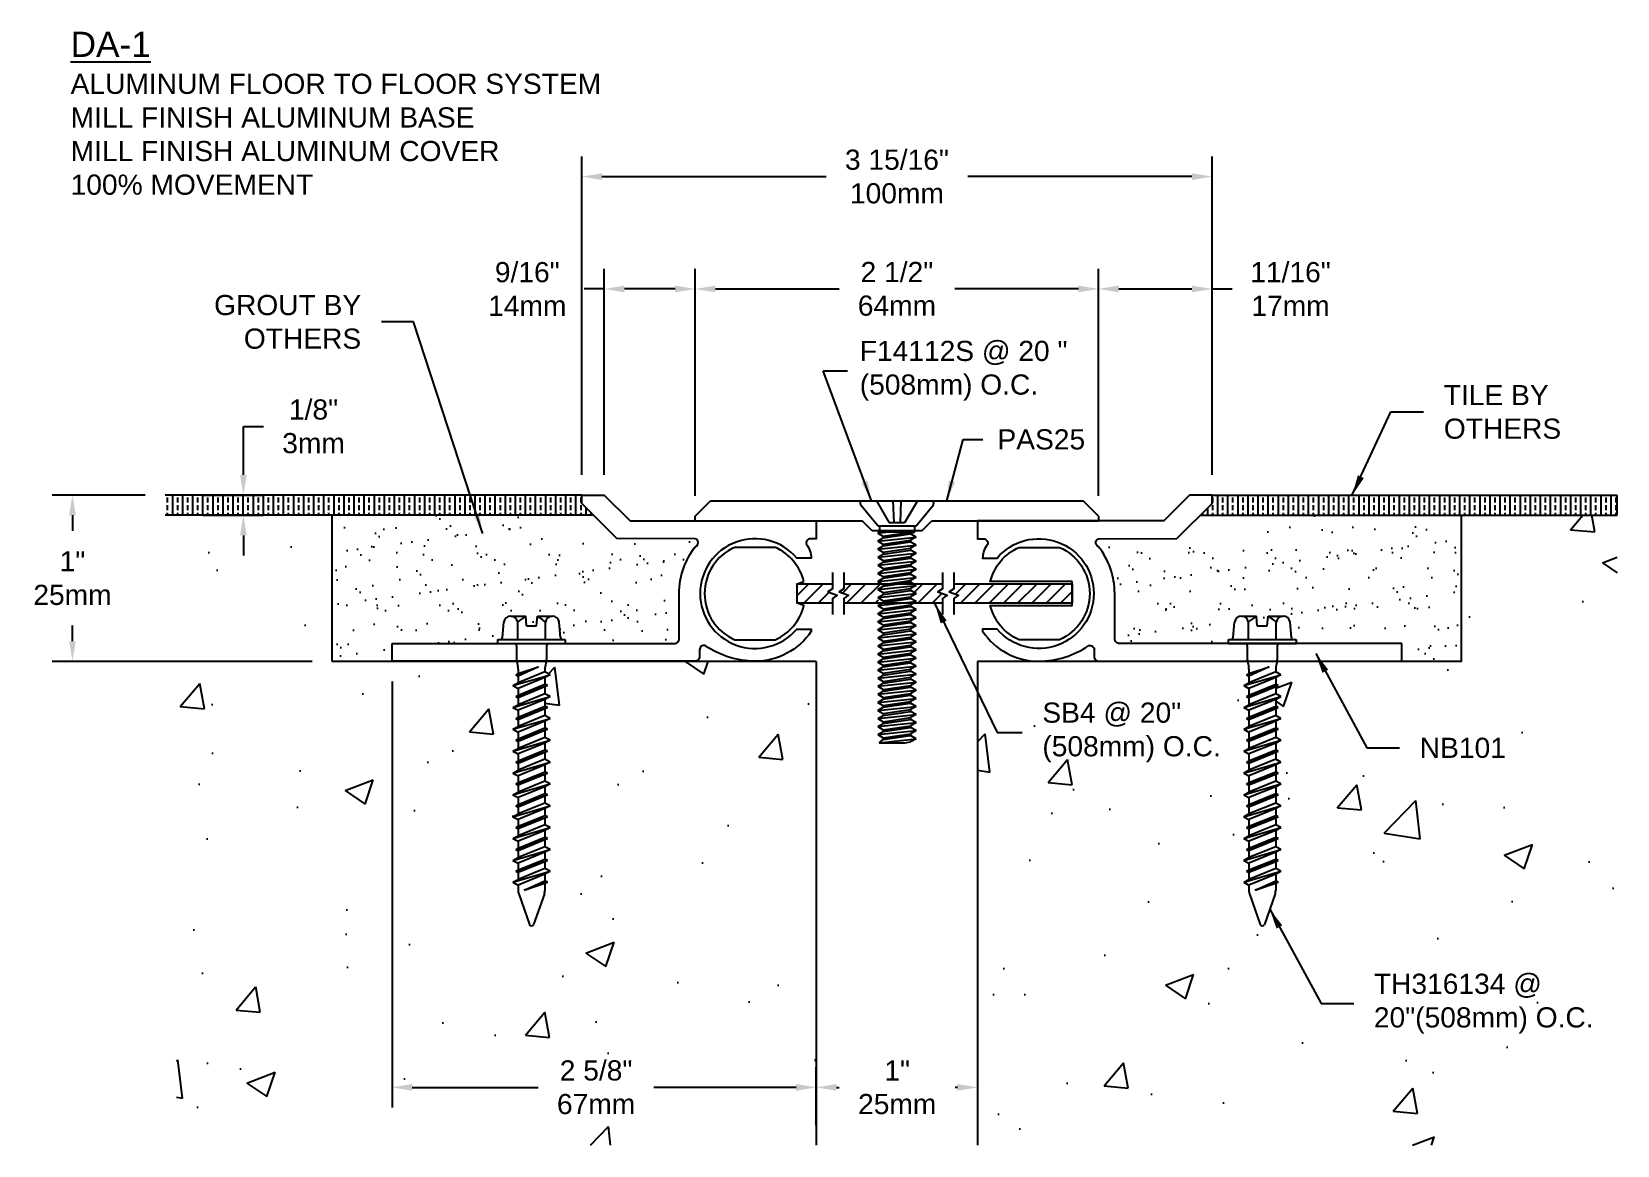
# Model space of a CAD drawing. Header units: inches. Extents: x 1.63 to 11.45, y 2.61 to 9.51.
import ezdxf

# ---------------------------------------------------------------- set-up
doc = ezdxf.new("R2010")
doc.units = ezdxf.units.IN
doc.header["$MEASUREMENT"] = 0
for name, color, linetype in [('ANCHORS', 4, 'Continuous'), ('CONDITIONS', 1, 'Continuous'), ('DIMENSIONS', 3, 'Continuous'), ('METALS', 7, 'Continuous'), ('TEXT', 2, 'Continuous')]:
    doc.layers.add(name, color=color, linetype=linetype)
doc.styles.add('ARIAL', font='arial.ttf')
doc.dimstyles.new('Arial', dxfattribs={"dimtxt": 0.125, "dimasz": 0.125, "dimexe": 0.125, "dimexo": 0.125, "dimgap": 0.125, "dimtad": 0, "dimtih": 1, "dimtoh": 1, "dimdec": 4, "dimzin": 3, "dimdsep": 46, "dimlunit": 4, "dimtxsty": 'ARIAL', "dimcen": 0.125, "dimadec": 0, "dimazin": 0, "dimtfac": 1, "dimtdec": 4, "dimtofl": 0, "dimtmove": 0, "dimatfit": 3, "dimfxl": 0, "dimfrac": 2, "dimtolj": 1, "dimtzin": 0, "dimarcsym": 0})

# ---------------------------------------------------------------- blocks, each defined once
blk = doc.blocks.new('*D0')
at = {"layer": 'Defpoints', "color": 0}
for p in [(8.2395, 7.9184), (5.7395, 6.5105), (8.2395, 6.5105)]:
    blk.add_point(p, dxfattribs=at)
at = {"layer": 'DIMENSIONS', "color": 0, "lineweight": -2}
for p, q in [((5.7395, 6.6355), (5.7395, 8.0434)), ((8.2395, 6.6355), (8.2395, 8.0434)), ((5.8645, 7.9184), (6.6308, 7.9184)), ((8.1145, 7.9184), (7.3482, 7.9184))]:
    blk.add_line(p, q, dxfattribs=at)
at = {"layer": 'DIMENSIONS', "color": 0}
for points in [[(5.8645, 7.9392), (5.8645, 7.8975), (5.7395, 7.9184)], [(8.1145, 7.9392), (8.1145, 7.8975), (8.2395, 7.9184)]]:
    blk.add_solid(points, dxfattribs=at)
at = {"layer": 'DIMENSIONS', "color": 0, "insert": (6.9895, 7.9184), "char_height": 0.125, "attachment_point": 5, "style": 'ARIAL'}
blk.add_mtext('\\A1;2 1/2"\\P64mm', dxfattribs=at)
blk = doc.blocks.new('F14112S')
for p, q in [((-0.214, 0), (0.214, 0)), ((-0.1275, 0), (-0.0475, -0.1375)), ((-0.0247, 0), (-0.0198, -0.1375)), ((0.0247, 0), (0.0198, -0.1375)), ((0.1275, 0), (0.0475, -0.1375)), ((-0.119, -0.1554), (-0.2257, -0.0244)), ((0.119, -0.1554), (0.2257, -0.0244)), ((-0.119, -0.1554), (0.119, -0.1554)), ((-0.119, -0.2), (-0.108, -0.1946)), ((-0.119, -0.2), (-0.0679, -0.1946)), ((-0.108, -0.1554), (-0.108, -0.1946)), ((0.108, -0.1946), (-0.108, -0.1946)), ((-0.085, -0.2196), (0.085, -0.1946)), ((0.0475, -0.1375), (-0.0475, -0.1375)), ((0.108, -0.1946), (0.085, -0.2054)), ((0.108, -0.1554), (0.108, -0.1946)), ((-0.119, -0.2), (-0.085, -0.2196)), ((-0.119, -0.25), (0.119, -0.225)), ((-0.119, -0.25), (-0.085, -0.2304)), ((-0.119, -0.25), (-0.085, -0.2696)), ((-0.119, -0.3), (0.119, -0.275)), ((-0.119, -0.3), (-0.085, -0.2804)), ((-0.085, -0.2304), (0.085, -0.2054)), ((-0.085, -0.2196), (-0.085, -0.2304)), ((-0.085, -0.2696), (0.085, -0.2446)), ((-0.085, -0.2804), (0.085, -0.2554)), ((-0.085, -0.2696), (-0.085, -0.2804)), ((-0.085, -0.3196), (0.085, -0.2946)), ((0.119, -0.225), (0.085, -0.2054)), ((0.119, -0.225), (0.085, -0.2446)), ((0.085, -0.2446), (0.085, -0.2554)), ((0.119, -0.275), (0.085, -0.2554)), ((0.119, -0.275), (0.085, -0.2946)), ((0.085, -0.2946), (0.085, -0.3054)), ((-0.119, -0.3), (-0.085, -0.3196)), ((-0.119, -0.35), (0.119, -0.325)), ((-0.119, -0.35), (-0.085, -0.3304)), ((-0.119, -0.35), (-0.085, -0.3696)), ((-0.119, -0.4), (0.119, -0.375)), ((-0.119, -0.4), (-0.085, -0.3804)), ((-0.085, -0.3304), (0.085, -0.3054)), ((-0.085, -0.3196), (-0.085, -0.3304)), ((-0.085, -0.3696), (0.085, -0.3446)), ((-0.085, -0.3804), (0.085, -0.3554)), ((-0.085, -0.3696), (-0.085, -0.3804)), ((0.119, -0.325), (0.085, -0.3054)), ((0.119, -0.325), (0.085, -0.3446)), ((0.085, -0.3446), (0.085, -0.3554)), ((0.119, -0.375), (0.085, -0.3554)), ((0.119, -0.375), (0.085, -0.3946)), ((-0.119, -0.4), (-0.085, -0.4196)), ((-0.119, -0.45), (0.119, -0.425)), ((-0.119, -0.45), (-0.085, -0.4304)), ((-0.119, -0.45), (-0.085, -0.4696)), ((-0.119, -0.5), (0.119, -0.475)), ((-0.119, -0.5), (-0.085, -0.4804)), ((-0.085, -0.4196), (0.085, -0.3946)), ((-0.085, -0.4304), (0.085, -0.4054)), ((-0.085, -0.4196), (-0.085, -0.4304)), ((-0.085, -0.4696), (0.085, -0.4446)), ((-0.085, -0.4804), (0.085, -0.4554)), ((-0.085, -0.4696), (-0.085, -0.4804)), ((0.085, -0.3946), (0.085, -0.4054)), ((0.119, -0.425), (0.085, -0.4054)), ((0.119, -0.425), (0.085, -0.4446)), ((0.085, -0.4446), (0.085, -0.4554)), ((0.119, -0.475), (0.085, -0.4554)), ((0.119, -0.475), (0.085, -0.4946)), ((-0.119, -0.5), (-0.085, -0.5196)), ((-0.119, -0.55), (0.119, -0.525)), ((-0.119, -0.55), (-0.085, -0.5304)), ((-0.119, -0.55), (-0.085, -0.5696)), ((-0.119, -0.6), (0.119, -0.575)), ((-0.119, -0.6), (-0.085, -0.5804)), ((-0.085, -0.5196), (0.085, -0.4946)), ((-0.085, -0.5304), (0.085, -0.5054)), ((-0.085, -0.5196), (-0.085, -0.5304)), ((-0.085, -0.5696), (0.085, -0.5446)), ((-0.085, -0.5804), (0.085, -0.5554)), ((-0.085, -0.5696), (-0.085, -0.5804)), ((0.085, -0.4946), (0.085, -0.5054)), ((0.119, -0.525), (0.085, -0.5054)), ((0.119, -0.525), (0.085, -0.5446)), ((0.085, -0.5446), (0.085, -0.5554)), ((0.119, -0.575), (0.085, -0.5554)), ((0.119, -0.575), (0.085, -0.5946)), ((-0.119, -0.6), (-0.085, -0.6196)), ((-0.119, -0.65), (0.119, -0.625)), ((-0.119, -0.65), (-0.085, -0.6304)), ((-0.119, -0.65), (-0.085, -0.6696)), ((-0.119, -0.7), (0.119, -0.675)), ((-0.119, -0.7), (-0.085, -0.6804)), ((-0.085, -0.6196), (0.085, -0.5946)), ((-0.085, -0.6304), (0.085, -0.6054)), ((-0.085, -0.6196), (-0.085, -0.6304)), ((-0.085, -0.6696), (0.085, -0.6446)), ((-0.085, -0.6804), (0.085, -0.6554)), ((-0.085, -0.6696), (-0.085, -0.6804)), ((0.085, -0.5946), (0.085, -0.6054)), ((0.119, -0.625), (0.085, -0.6054)), ((0.119, -0.625), (0.085, -0.6446)), ((0.085, -0.6446), (0.085, -0.6554)), ((0.119, -0.675), (0.085, -0.6554)), ((0.119, -0.675), (0.085, -0.6946)), ((-0.119, -0.7), (-0.085, -0.7196)), ((-0.119, -0.75), (0.119, -0.725)), ((-0.119, -0.75), (-0.085, -0.7304)), ((-0.119, -0.75), (-0.085, -0.7696)), ((-0.119, -0.8), (0.119, -0.775)), ((-0.119, -0.8), (-0.085, -0.7804)), ((-0.085, -0.7196), (0.085, -0.6946)), ((-0.085, -0.7304), (0.085, -0.7054)), ((-0.085, -0.7196), (-0.085, -0.7304)), ((-0.085, -0.7696), (0.085, -0.7446)), ((-0.085, -0.7804), (0.085, -0.7554)), ((-0.085, -0.7696), (-0.085, -0.7804)), ((0.085, -0.6946), (0.085, -0.7054)), ((0.119, -0.725), (0.085, -0.7054)), ((0.119, -0.725), (0.085, -0.7446)), ((0.085, -0.7446), (0.085, -0.7554)), ((0.119, -0.775), (0.085, -0.7554)), ((0.119, -0.775), (0.085, -0.7946)), ((-0.119, -0.8), (-0.085, -0.8196)), ((-0.119, -0.85), (0.119, -0.825)), ((-0.119, -0.85), (-0.085, -0.8304)), ((-0.119, -0.85), (-0.085, -0.8696)), ((-0.119, -0.9), (0.119, -0.875)), ((-0.119, -0.9), (-0.085, -0.8804)), ((-0.085, -0.8196), (0.085, -0.7946)), ((-0.085, -0.8304), (0.085, -0.8054)), ((-0.085, -0.8196), (-0.085, -0.8304)), ((-0.085, -0.8696), (0.085, -0.8446)), ((-0.085, -0.8804), (0.085, -0.8554)), ((-0.085, -0.8696), (-0.085, -0.8804)), ((0.085, -0.7946), (0.085, -0.8054)), ((0.119, -0.825), (0.085, -0.8054)), ((0.119, -0.825), (0.085, -0.8446)), ((0.085, -0.8446), (0.085, -0.8554)), ((0.119, -0.875), (0.085, -0.8554)), ((0.119, -0.875), (0.085, -0.8946)), ((-0.119, -0.9), (-0.085, -0.9196)), ((-0.119, -0.95), (0.119, -0.925)), ((-0.119, -0.95), (-0.085, -0.9304)), ((-0.119, -0.95), (-0.085, -0.9696)), ((-0.119, -1), (0.119, -0.975)), ((-0.119, -1), (-0.085, -0.9804)), ((-0.085, -0.9196), (0.085, -0.8946)), ((-0.085, -0.9304), (0.085, -0.9054)), ((-0.085, -0.9196), (-0.085, -0.9304)), ((-0.085, -0.9696), (0.085, -0.9446)), ((-0.085, -0.9804), (0.085, -0.9554)), ((-0.085, -0.9696), (-0.085, -0.9804)), ((0.085, -0.8946), (0.085, -0.9054)), ((0.119, -0.925), (0.085, -0.9054)), ((0.119, -0.925), (0.085, -0.9446)), ((0.085, -0.9446), (0.085, -0.9554)), ((0.119, -0.975), (0.085, -0.9554)), ((0.119, -0.975), (0.085, -0.9946)), ((-0.119, -1), (-0.085, -1.0196)), ((-0.119, -1.05), (0.119, -1.025)), ((-0.119, -1.05), (-0.085, -1.0304)), ((-0.119, -1.05), (-0.085, -1.0696)), ((-0.119, -1.1), (0.119, -1.075)), ((-0.119, -1.1), (-0.085, -1.0804)), ((-0.085, -1.0196), (0.085, -0.9946)), ((-0.085, -1.0304), (0.085, -1.0054)), ((-0.085, -1.0196), (-0.085, -1.0304)), ((-0.085, -1.0696), (0.085, -1.0446)), ((-0.085, -1.0804), (0.085, -1.0554)), ((-0.085, -1.0696), (-0.085, -1.0804)), ((0.085, -0.9946), (0.085, -1.0054)), ((0.119, -1.025), (0.085, -1.0054)), ((0.119, -1.025), (0.085, -1.0446)), ((0.085, -1.0446), (0.085, -1.0554)), ((0.119, -1.075), (0.085, -1.0554)), ((0.119, -1.075), (0.085, -1.0946)), ((-0.119, -1.1), (-0.085, -1.1196)), ((-0.119, -1.15), (0.119, -1.125)), ((-0.119, -1.15), (-0.085, -1.1304)), ((-0.119, -1.15), (-0.085, -1.1696)), ((-0.119, -1.2), (0.119, -1.175)), ((-0.085, -1.1196), (0.085, -1.0946)), ((-0.085, -1.1304), (0.085, -1.1054)), ((-0.085, -1.1196), (-0.085, -1.1304)), ((-0.085, -1.1696), (0.085, -1.1446)), ((-0.085, -1.1804), (0.085, -1.1554)), ((-0.085, -1.1696), (-0.085, -1.1804)), ((0.085, -1.0946), (0.085, -1.1054)), ((0.119, -1.125), (0.085, -1.1054)), ((0.119, -1.125), (0.085, -1.1446)), ((0.085, -1.1446), (0.085, -1.1554)), ((0.119, -1.175), (0.085, -1.1554)), ((0.119, -1.175), (0.085, -1.1946)), ((-0.119, -1.2), (-0.085, -1.1804)), ((-0.119, -1.2), (-0.085, -1.2196)), ((-0.119, -1.25), (0.119, -1.225)), ((-0.119, -1.25), (-0.085, -1.2304)), ((-0.119, -1.25), (-0.085, -1.2696)), ((-0.119, -1.3), (0.119, -1.275)), ((-0.085, -1.2196), (0.085, -1.1946)), ((-0.085, -1.2304), (0.085, -1.2054)), ((-0.085, -1.2196), (-0.085, -1.2304)), ((-0.085, -1.2696), (0.085, -1.2446)), ((-0.085, -1.2804), (0.085, -1.2554)), ((-0.085, -1.2696), (-0.085, -1.2804)), ((0.085, -1.1946), (0.085, -1.2054)), ((0.119, -1.225), (0.085, -1.2054)), ((0.119, -1.225), (0.085, -1.2446)), ((0.085, -1.2446), (0.085, -1.2554)), ((0.119, -1.275), (0.085, -1.2554)), ((0.119, -1.275), (0.085, -1.2946)), ((-0.119, -1.3), (-0.085, -1.2804)), ((-0.119, -1.3), (-0.085, -1.3196)), ((-0.119, -1.35), (0.119, -1.325)), ((-0.119, -1.35), (-0.085, -1.3304)), ((-0.119, -1.35), (-0.085, -1.3696)), ((-0.119, -1.4), (0.119, -1.375)), ((-0.085, -1.3196), (0.085, -1.2946)), ((-0.085, -1.3304), (0.085, -1.3054)), ((-0.085, -1.3196), (-0.085, -1.3304)), ((-0.085, -1.3696), (0.085, -1.3446)), ((-0.085, -1.3804), (0.085, -1.3554)), ((-0.085, -1.3696), (-0.085, -1.3804)), ((0.085, -1.2946), (0.085, -1.3054)), ((0.119, -1.325), (0.085, -1.3054)), ((0.119, -1.325), (0.085, -1.3446)), ((0.085, -1.3446), (0.085, -1.3554)), ((0.119, -1.375), (0.085, -1.3554)), ((0.119, -1.375), (0.085, -1.3946)), ((-0.119, -1.4), (-0.085, -1.3804)), ((-0.119, -1.4), (-0.085, -1.4196)), ((-0.119, -1.45), (0.119, -1.425)), ((-0.119, -1.45), (-0.085, -1.4304)), ((-0.119, -1.45), (-0.085, -1.4696)), ((-0.085, -1.4196), (0.085, -1.3946)), ((-0.085, -1.4304), (0.085, -1.4054)), ((-0.085, -1.4196), (-0.085, -1.4304)), ((-0.085, -1.4696), (0.085, -1.4446)), ((-0.085, -1.4804), (0.085, -1.4554)), ((-0.085, -1.4696), (-0.085, -1.4804)), ((0.085, -1.3946), (0.085, -1.4054)), ((0.119, -1.425), (0.085, -1.4054)), ((0.119, -1.425), (0.085, -1.4446)), ((0.085, -1.4446), (0.085, -1.4554)), ((0.119, -1.475), (0.085, -1.4554)), ((-0.1099, -1.5), (0.119, -1.475)), ((-0.1099, -1.5), (-0.085, -1.4804)), ((-0.1099, -1.5), (0.0485, -1.5)), ((0.0485, -1.5), (0.085, -1.4946)), ((0.119, -1.475), (0.085, -1.4946))]:
    blk.add_line(p, q)
for centre, start, end in [((-0.214, -0.015), 90, 219.03203), ((0.214, -0.015), 320.96797, 90)]:
    blk.add_arc(centre, 0.015, start, end)
blk = doc.blocks.new('TH14134')
for p, q in [((-0.1803, 0.0387), (-0.172, 0.1335)), ((-0.129, 0.17), (-0.0362, 0.17)), ((-0.086, 0.025), (-0.086, 0.1335)), ((-0.031, 0.11), (-0.0362, 0.17)), ((-0.031, 0.11), (0.031, 0.11)), ((0.031, 0.11), (0.0362, 0.17)), ((0.0362, 0.17), (0.129, 0.17)), ((0.086, 0.025), (0.086, 0.1335)), ((0.1803, 0.0387), (0.172, 0.1335)), ((-0.209, 0), (-0.209, 0.025)), ((-0.209, 0.025), (0.209, 0.025)), ((-0.209, 0), (0.209, 0)), ((0.209, 0.025), (0.209, 0)), ((-0.093, -0.0147), (-0.093, -0.0974)), ((0.093, -0.0147), (0.093, -0.0974)), ((-0.115, -0.2604), (0.115, -0.1927)), ((-0.0983, -0.1927), (0.0428, -0.1441)), ((-0.0983, -0.1927), (-0.083, -0.1845)), ((-0.0983, -0.1927), (-0.083, -0.2009)), ((-0.0917, -0.1102), (-0.0843, -0.1448)), ((-0.083, -0.1845), (0.0428, -0.1441)), ((0.0428, -0.1441), (-0.083, -0.2009)), ((-0.083, -0.1576), (-0.083, -0.1845)), ((0.083, -0.1755), (-0.083, -0.2432)), ((0.083, -0.1576), (0.083, -0.1755)), ((0.115, -0.1927), (0.083, -0.1755)), ((0.115, -0.1927), (0.083, -0.2099)), ((0.0917, -0.1102), (0.0843, -0.1448)), ((-0.115, -0.2604), (-0.083, -0.2432)), ((-0.115, -0.2604), (-0.083, -0.2776)), ((-0.0983, -0.3281), (0.0983, -0.2604)), ((-0.083, -0.2009), (-0.083, -0.2432)), ((0.083, -0.2099), (-0.083, -0.2776)), ((-0.083, -0.3199), (0.083, -0.2522)), ((0.083, -0.2686), (-0.083, -0.3363)), ((-0.083, -0.2776), (-0.083, -0.3199)), ((0.083, -0.2099), (0.083, -0.2522)), ((0.0983, -0.2604), (0.083, -0.2522)), ((0.0983, -0.2604), (0.083, -0.2686)), ((0.083, -0.2686), (0.083, -0.3109)), ((-0.115, -0.3958), (0.115, -0.3281)), ((-0.115, -0.3958), (-0.083, -0.3786)), ((-0.0983, -0.3281), (-0.083, -0.3199)), ((-0.0983, -0.3281), (-0.083, -0.3363)), ((0.083, -0.3109), (-0.083, -0.3786)), ((-0.083, -0.3363), (-0.083, -0.3786)), ((0.083, -0.3454), (-0.083, -0.4131)), ((-0.083, -0.4553), (0.083, -0.3876)), ((0.115, -0.3281), (0.083, -0.3109)), ((0.115, -0.3281), (0.083, -0.3454)), ((0.083, -0.3454), (0.083, -0.3876)), ((0.0983, -0.3958), (0.083, -0.3876)), ((-0.115, -0.3958), (-0.083, -0.4131)), ((-0.115, -0.5312), (0.115, -0.4635)), ((-0.0983, -0.4635), (0.0983, -0.3958)), ((-0.0983, -0.4635), (-0.083, -0.4553)), ((-0.0983, -0.4635), (-0.083, -0.4718)), ((0.083, -0.4041), (-0.083, -0.4718)), ((-0.083, -0.4131), (-0.083, -0.4553)), ((0.083, -0.4463), (-0.083, -0.514)), ((-0.083, -0.4718), (-0.083, -0.514)), ((0.083, -0.4808), (-0.083, -0.5485)), ((0.0983, -0.3958), (0.083, -0.4041)), ((0.083, -0.4041), (0.083, -0.4463)), ((0.115, -0.4635), (0.083, -0.4463)), ((0.115, -0.4635), (0.083, -0.4808)), ((0.083, -0.4808), (0.083, -0.523)), ((-0.115, -0.5312), (-0.083, -0.514)), ((-0.115, -0.5312), (-0.083, -0.5485)), ((-0.0983, -0.599), (0.0983, -0.5312)), ((-0.083, -0.5907), (0.083, -0.523)), ((0.083, -0.5395), (-0.083, -0.6072)), ((-0.083, -0.5485), (-0.083, -0.5907)), ((0.083, -0.5817), (-0.083, -0.6494)), ((0.0983, -0.5312), (0.083, -0.523)), ((0.0983, -0.5312), (0.083, -0.5395)), ((0.083, -0.5395), (0.083, -0.5817)), ((0.115, -0.599), (0.083, -0.5817)), ((-0.115, -0.6667), (0.115, -0.599)), ((-0.115, -0.6667), (-0.083, -0.6494)), ((-0.115, -0.6667), (-0.083, -0.6839)), ((-0.0983, -0.599), (-0.083, -0.5907)), ((-0.0983, -0.599), (-0.083, -0.6072)), ((-0.0983, -0.7344), (0.0983, -0.6667)), ((-0.083, -0.6072), (-0.083, -0.6494)), ((0.083, -0.6162), (-0.083, -0.6839)), ((-0.083, -0.7262), (0.083, -0.6584)), ((0.083, -0.6749), (-0.083, -0.7426)), ((-0.083, -0.6839), (-0.083, -0.7262)), ((0.115, -0.599), (0.083, -0.6162)), ((0.083, -0.6162), (0.083, -0.6584)), ((0.0983, -0.6667), (0.083, -0.6584)), ((0.0983, -0.6667), (0.083, -0.6749)), ((0.083, -0.6749), (0.083, -0.7171)), ((-0.115, -0.8021), (0.115, -0.7344)), ((-0.115, -0.8021), (-0.083, -0.7849)), ((-0.0983, -0.7344), (-0.083, -0.7262)), ((-0.0983, -0.7344), (-0.083, -0.7426)), ((0.083, -0.7171), (-0.083, -0.7849)), ((-0.083, -0.7426), (-0.083, -0.7849)), ((0.083, -0.7516), (-0.083, -0.8193)), ((0.115, -0.7344), (0.083, -0.7171)), ((0.115, -0.7344), (0.083, -0.7516)), ((0.083, -0.7516), (0.083, -0.7939)), ((-0.115, -0.8021), (-0.083, -0.8193)), ((-0.115, -0.9375), (0.115, -0.8698)), ((-0.0983, -0.8698), (0.0983, -0.8021)), ((-0.0983, -0.8698), (-0.083, -0.8616)), ((-0.0983, -0.8698), (-0.083, -0.878)), ((-0.083, -0.8616), (0.083, -0.7939)), ((0.083, -0.8103), (-0.083, -0.878)), ((-0.083, -0.8193), (-0.083, -0.8616)), ((0.083, -0.8526), (-0.083, -0.9203)), ((-0.083, -0.878), (-0.083, -0.9203)), ((0.0983, -0.8021), (0.083, -0.7939)), ((0.0983, -0.8021), (0.083, -0.8103)), ((0.083, -0.8103), (0.083, -0.8526)), ((0.115, -0.8698), (0.083, -0.8526)), ((0.115, -0.8698), (0.083, -0.887)), ((-0.115, -0.9375), (-0.083, -0.9203)), ((-0.115, -0.9375), (-0.083, -0.9547)), ((-0.0983, -1.0052), (0.0983, -0.9375)), ((0.083, -0.887), (-0.083, -0.9547)), ((-0.083, -0.997), (0.083, -0.9293)), ((0.083, -0.9457), (-0.083, -1.0134)), ((-0.083, -0.9547), (-0.083, -0.997)), ((0.083, -0.887), (0.083, -0.9293)), ((0.0983, -0.9375), (0.083, -0.9293)), ((0.0983, -0.9375), (0.083, -0.9457)), ((0.083, -0.9457), (0.083, -0.988)), ((-0.115, -1.0729), (0.115, -1.0052)), ((-0.115, -1.0729), (-0.083, -1.0557)), ((-0.115, -1.0729), (-0.083, -1.0901)), ((-0.0983, -1.0052), (-0.083, -0.997)), ((-0.0983, -1.0052), (-0.083, -1.0134)), ((-0.0983, -1.1406), (0.0983, -1.0729)), ((0.083, -0.988), (-0.083, -1.0557)), ((-0.083, -1.0134), (-0.083, -1.0557)), ((0.083, -1.0224), (-0.083, -1.0901)), ((-0.083, -1.1324), (0.083, -1.0647)), ((0.083, -1.0811), (-0.083, -1.1488)), ((0.115, -1.0052), (0.083, -0.988)), ((0.115, -1.0052), (0.083, -1.0224)), ((0.083, -1.0224), (0.083, -1.0647)), ((0.0983, -1.0729), (0.083, -1.0647)), ((0.0983, -1.0729), (0.083, -1.0811)), ((0.083, -1.0811), (0.083, -1.1234)), ((-0.115, -1.2083), (0.115, -1.1406)), ((-0.0983, -1.1406), (-0.083, -1.1324)), ((-0.0983, -1.1406), (-0.083, -1.1488)), ((-0.083, -1.0901), (-0.083, -1.1324)), ((0.083, -1.1234), (-0.083, -1.1911)), ((-0.083, -1.1488), (-0.083, -1.1911)), ((0.083, -1.1579), (-0.083, -1.2256)), ((0.115, -1.1406), (0.083, -1.1234)), ((0.115, -1.1406), (0.083, -1.1579)), ((0.083, -1.1579), (0.083, -1.2001)), ((-0.115, -1.2083), (-0.083, -1.1911)), ((-0.115, -1.2083), (-0.083, -1.2256)), ((-0.115, -1.3437), (0.115, -1.276)), ((-0.0983, -1.276), (0.0983, -1.2083)), ((-0.0983, -1.276), (-0.083, -1.2678)), ((-0.0983, -1.276), (-0.083, -1.2843)), ((-0.083, -1.2678), (0.083, -1.2001)), ((0.083, -1.2166), (-0.083, -1.2843)), ((-0.083, -1.2256), (-0.083, -1.2678)), ((0.083, -1.2588), (-0.083, -1.3265)), ((0.0983, -1.2083), (0.083, -1.2001)), ((0.0983, -1.2083), (0.083, -1.2166)), ((0.083, -1.2166), (0.083, -1.2588)), ((0.115, -1.276), (0.083, -1.2588)), ((0.115, -1.276), (0.083, -1.2933)), ((-0.115, -1.3437), (-0.083, -1.3265)), ((-0.115, -1.3437), (-0.083, -1.361)), ((-0.0983, -1.4115), (0.0983, -1.3437)), ((-0.083, -1.2843), (-0.083, -1.3265)), ((0.083, -1.2933), (-0.083, -1.361)), ((-0.083, -1.4032), (0.083, -1.3355)), ((0.083, -1.352), (-0.083, -1.4197)), ((-0.083, -1.361), (-0.083, -1.4032)), ((0.083, -1.2933), (0.083, -1.3355)), ((0.0983, -1.3437), (0.083, -1.3355)), ((0.0983, -1.3437), (0.083, -1.352)), ((0.083, -1.352), (0.083, -1.3942)), ((-0.115, -1.4792), (0.115, -1.4115)), ((-0.115, -1.4792), (-0.083, -1.4619)), ((-0.0983, -1.4115), (-0.083, -1.4032)), ((-0.0983, -1.4115), (-0.083, -1.4197)), ((0.083, -1.3942), (-0.083, -1.4619)), ((-0.083, -1.4197), (-0.083, -1.4619)), ((0.083, -1.4287), (-0.083, -1.4964)), ((-0.0447, -1.5284), (0.083, -1.4709)), ((0.115, -1.4115), (0.083, -1.3942)), ((0.115, -1.4115), (0.083, -1.4287)), ((0.083, -1.4287), (0.083, -1.4709)), ((0.0983, -1.4792), (0.083, -1.4709)), ((-0.115, -1.4792), (-0.083, -1.4964)), ((-0.083, -1.4964), (-0.083, -1.5309)), ((-0.0795, -1.5514), (-0.0129, -1.7417)), ((-0.0447, -1.5284), (0.0983, -1.4792)), ((0.083, -1.4874), (-0.0447, -1.5284)), ((0.0795, -1.5514), (0.0129, -1.7417)), ((0.0983, -1.4792), (0.083, -1.4874)), ((0.083, -1.4874), (0.083, -1.5309))]:
    blk.add_line(p, q)
for centre, radius, start, end in [((-0.129, 0.1264), 0.0436, 9.28497, 170.71503), ((0, 0.0505), 0.1195, 107.42152, 136.04074), ((0, 0.0505), 0.1195, 43.95926, 72.57848), ((0.129, 0.1264), 0.0436, 9.28497, 170.71503), ((-0.1952, 0.04), 0.015, 270, 355), ((0.1952, 0.04), 0.015, 185, 270), ((-0.1077, -0.0147), 0.0147, 0, 90), ((-0.031, -0.0974), 0.062, 180, 191.9357), ((0.031, -0.0974), 0.062, 348.0643, 0), ((0.1077, -0.0147), 0.0147, 90, 180), ((-0.145, -0.1576), 0.062, 0, 11.9357), ((0.145, -0.1576), 0.062, 168.0643, 180), ((-0.021, -1.5309), 0.062, 180, 199.30575), ((0.021, -1.5309), 0.062, 340.69425, 0), ((0, -1.7359), 0.0141, 204.10008, 335.89992)]:
    blk.add_arc(centre, radius, start, end)
blk = doc.blocks.new('*D3')
at = {"layer": 'Defpoints', "color": 0}
for p in [(6.4895, 4.1099), (7.4895, 4.1099), (7.4895, 2.9689)]:
    blk.add_point(p, dxfattribs=at)
at = {"layer": 'DIMENSIONS', "color": 0, "lineweight": -2}
for p, q in [((6.4895, 3.9849), (6.4895, 2.8439)), ((7.4895, 3.9849), (7.4895, 2.8439)), ((6.6145, 2.9689), (6.6318, 2.9689)), ((7.3645, 2.9689), (7.3506, 2.9689))]:
    blk.add_line(p, q, dxfattribs=at)
at = {"layer": 'DIMENSIONS', "color": 0}
for points in [[(6.6145, 2.9897), (6.6145, 2.9481), (6.4895, 2.9689)], [(7.3645, 2.9897), (7.3645, 2.9481), (7.4895, 2.9689)]]:
    blk.add_solid(points, dxfattribs=at)
at = {"layer": 'DIMENSIONS', "color": 0, "insert": (6.9912, 2.9689), "char_height": 0.125, "attachment_point": 5, "style": 'ARIAL'}
blk.add_mtext('\\A1;1"\\P25mm', dxfattribs=at)
blk = doc.blocks.new('*D4')
at = {"layer": 'Defpoints', "color": 0}
for p in [(8.9435, 8.6146), (5.0355, 6.6405), (8.9435, 6.6414)]:
    blk.add_point(p, dxfattribs=at)
at = {"layer": 'DIMENSIONS', "color": 0, "lineweight": -2}
for p, q in [((5.0355, 6.7655), (5.0355, 8.7396)), ((8.9435, 6.7664), (8.9435, 8.7396)), ((5.1605, 8.6146), (6.55, 8.6146)), ((8.8185, 8.6146), (7.429, 8.6146))]:
    blk.add_line(p, q, dxfattribs=at)
at = {"layer": 'DIMENSIONS', "color": 0}
for points in [[(5.1605, 8.6355), (5.1605, 8.5938), (5.0355, 8.6146)], [(8.8185, 8.6355), (8.8185, 8.5938), (8.9435, 8.6146)]]:
    blk.add_solid(points, dxfattribs=at)
at = {"layer": 'DIMENSIONS', "color": 0, "insert": (6.9895, 8.6146), "char_height": 0.125, "attachment_point": 5, "style": 'ARIAL'}
blk.add_mtext('\\A1;3 15/16"\\P100mm', dxfattribs=at)
blk = doc.blocks.new('*D5')
at = {"layer": 'Defpoints', "color": 0}
for p in [(5.1755, 7.9184), (5.1755, 6.6405), (5.7395, 6.5105)]:
    blk.add_point(p, dxfattribs=at)
at = {"layer": 'DIMENSIONS', "color": 0, "lineweight": -2}
for p, q in [((5.1755, 6.7655), (5.1755, 8.0434)), ((5.7395, 6.6355), (5.7395, 8.0434)), ((5.1755, 7.9184), (5.0505, 7.9184)), ((5.6145, 7.9184), (5.3005, 7.9184))]:
    blk.add_line(p, q, dxfattribs=at)
at = {"layer": 'DIMENSIONS', "color": 0}
for points in [[(5.3005, 7.9392), (5.3005, 7.8975), (5.1755, 7.9184)], [(5.6145, 7.9392), (5.6145, 7.8975), (5.7395, 7.9184)]]:
    blk.add_solid(points, dxfattribs=at)
at = {"layer": 'DIMENSIONS', "color": 0, "insert": (4.6981, 7.9184), "char_height": 0.125, "attachment_point": 5, "style": 'ARIAL'}
blk.add_mtext('\\A1;9/16"\\P14mm', dxfattribs=at)
blk = doc.blocks.new('*D6')
at = {"layer": 'Defpoints', "color": 0}
for p in [(8.2395, 7.9184), (8.9435, 6.6405), (8.2395, 6.5105)]:
    blk.add_point(p, dxfattribs=at)
at = {"layer": 'DIMENSIONS', "color": 0, "lineweight": -2}
for p, q in [((8.2395, 6.6355), (8.2395, 8.0434)), ((8.9435, 6.7655), (8.9435, 8.0434)), ((8.3645, 7.9184), (8.8185, 7.9184)), ((8.9435, 7.9184), (9.0685, 7.9184))]:
    blk.add_line(p, q, dxfattribs=at)
at = {"layer": 'DIMENSIONS', "color": 0}
for points in [[(8.3645, 7.9392), (8.3645, 7.8975), (8.2395, 7.9184)], [(8.8185, 7.9392), (8.8185, 7.8975), (8.9435, 7.9184)]]:
    blk.add_solid(points, dxfattribs=at)
at = {"layer": 'DIMENSIONS', "color": 0, "insert": (9.4294, 7.9184), "char_height": 0.125, "attachment_point": 5, "style": 'ARIAL'}
blk.add_mtext('\\A1;11/16"\\P17mm', dxfattribs=at)
blk = doc.blocks.new('*D7')
at = {"layer": 'Defpoints', "color": 0}
for p in [(2.5625, 6.6405), (2.5625, 6.5155), (2.9383, 6.5155)]:
    blk.add_point(p, dxfattribs=at)
at = {"layer": 'DIMENSIONS', "color": 0, "lineweight": -2}
for p, q in [((2.9383, 6.7655), (2.9383, 7.066)), ((2.9383, 7.066), (3.0633, 7.066)), ((2.6875, 6.6405), (3.0633, 6.6405)), ((2.6875, 6.5155), (3.0633, 6.5155)), ((2.9383, 6.3905), (2.9383, 6.2655))]:
    blk.add_line(p, q, dxfattribs=at)
at = {"layer": 'DIMENSIONS', "color": 0}
for points in [[(2.9175, 6.7655), (2.9592, 6.7655), (2.9383, 6.6405)], [(2.9175, 6.3905), (2.9592, 6.3905), (2.9383, 6.5155)]]:
    blk.add_solid(points, dxfattribs=at)
at = {"layer": 'DIMENSIONS', "color": 0, "insert": (3.3731, 7.066), "char_height": 0.125, "attachment_point": 5, "style": 'ARIAL'}
blk.add_mtext('\\A1;1/8"\\P3mm', dxfattribs=at)
blk = doc.blocks.new('NB101')
at = {"color": 7}
blk.add_lwpolyline([(0, 0.1097), (1.7498, 0.1097, 0.414214), (1.7798, 0.1397), (1.7798, 0.42, -0.169148), (1.8817, 0.7124, 0.705453), (1.8795, 0.7602), (1.3938, 0.7604), (1.1758, 0.9785), (1.1758, 1.0304), (1.3158, 1.0304), (1.4757, 0.8704), (2.6298, 0.8704), (2.6298, 0.76), (2.594, 0.76, 0.552863), (2.5687, 0.7246, -0.162306), (2.5988, 0.64), (2.509, 0.64, 2.723771), (2.509, 0.2), (2.5988, 0.2), (2.5988, 0.1863, -0.25024), (2.2498, 0, -0.145549), (1.9411, 0.0973, 0.525468), (1.907, 0.0706), (1.907, 0.03, -0.414214), (1.877, 0), (0, 0)], format="xyb", close=True, dxfattribs=at)
blk = doc.blocks.new('*D9')
at = {"layer": 'Defpoints', "color": 0}
for p in [(3.8597, 5.6101), (6.4895, 2.9689), (6.4895, 2.6099)]:
    blk.add_point(p, dxfattribs=at)
at = {"layer": 'DIMENSIONS', "color": 0, "lineweight": -2}
for p, q in [((3.8597, 5.4851), (3.8597, 2.8439)), ((6.4895, 2.7349), (6.4895, 3.0939)), ((3.9847, 2.9689), (4.7659, 2.9689)), ((6.3645, 2.9689), (5.4832, 2.9689))]:
    blk.add_line(p, q, dxfattribs=at)
at = {"layer": 'DIMENSIONS', "color": 0}
for points in [[(3.9847, 2.9897), (3.9847, 2.9481), (3.8597, 2.9689)], [(6.3645, 2.9897), (6.3645, 2.9481), (6.4895, 2.9689)]]:
    blk.add_solid(points, dxfattribs=at)
at = {"layer": 'DIMENSIONS', "color": 0, "insert": (5.1246, 2.9689), "char_height": 0.125, "attachment_point": 5, "style": 'ARIAL'}
blk.add_mtext('\\A1;2 5/8"\\P67mm', dxfattribs=at)
blk = doc.blocks.new('SB4')
h = blk.add_hatch()
h.set_pattern_fill('ANSI31', color=256, scale=0.5, style=0)
h.paths.add_polyline_path([(9.5664, 5.7573), (9.5664, 5.8773), (8.8327, 5.8773), (8.8327, 5.8473), (8.8038, 5.8282), (8.8615, 5.8064), (8.8327, 5.7873), (8.8327, 5.7573)])
h.paths.add_polyline_path([(8.7627, 5.7573), (8.7627, 5.7873), (8.7915, 5.8064), (8.7338, 5.8282), (8.7627, 5.8473), (8.7627, 5.8773), (8.562, 5.8773), (8.5946, 5.8585), (8.5606, 5.8388), (8.5606, 5.8281), (8.5946, 5.8085), (8.5606, 5.7888), (8.5606, 5.7781), (8.5967, 5.7573)])
h.paths.add_polyline_path([(8.3906, 5.7573), (8.3906, 5.7638), (8.3566, 5.7835), (8.3906, 5.8031), (8.3906, 5.8138), (8.3566, 5.8335), (8.3906, 5.8531), (8.3906, 5.8638), (8.3673, 5.8773), (8.1498, 5.8773), (8.1498, 5.8473), (8.1209, 5.8282), (8.1786, 5.8064), (8.1498, 5.7873), (8.1498, 5.7573)])
h.paths.add_polyline_path([(8.0798, 5.7573), (8.0798, 5.7873), (8.1086, 5.8064), (8.0509, 5.8282), (8.0798, 5.8473), (8.0798, 5.8773), (7.8619, 5.8773), (7.8619, 5.7573)])
for points in [[(7.9029, 5.8916, 0.233897), (7.7244, 6.1037), (7.4744, 6.1037, 0.654654), (7.4744, 5.5309), (7.7244, 5.5309, 0.233897), (7.9029, 5.7429), (7.8619, 5.7573), (7.8619, 5.8773)], [(9.5664, 5.8916), (9.0581, 5.8916, -0.233897), (9.2367, 6.1037), (9.4867, 6.1037, -0.654654), (9.4867, 5.5309), (9.2367, 5.5309, -0.233897), (9.0581, 5.7429), (9.5664, 5.7429)]]:
    blk.add_lwpolyline(points, format="xyb", close=True)
for points in [[(8.0798, 5.9473), (8.0798, 5.8473), (8.0509, 5.8282), (8.1086, 5.8064), (8.0798, 5.7873), (8.0798, 5.6873)], [(8.1498, 5.9473), (8.1498, 5.8473), (8.1209, 5.8282), (8.1786, 5.8064), (8.1498, 5.7873), (8.1498, 5.6873)], [(8.7627, 5.9473), (8.7627, 5.8473), (8.7338, 5.8282), (8.7915, 5.8064), (8.7627, 5.7873), (8.7627, 5.6873)], [(8.8327, 5.9473), (8.8327, 5.8473), (8.8038, 5.8282), (8.8615, 5.8064), (8.8327, 5.7873), (8.8327, 5.6873)], [(7.8619, 5.8773), (8.0798, 5.8773)], [(8.1498, 5.8773), (8.7627, 5.8773)], [(8.8327, 5.8773), (9.5664, 5.8773), (9.5664, 5.7573), (8.8327, 5.7573)], [(8.0798, 5.7573), (7.8619, 5.7573)], [(8.7627, 5.7573), (8.1498, 5.7573)]]:
    blk.add_lwpolyline(points)
blk = doc.blocks.new('pas25')
for p, q in [((0, 0.09), (0.095, 0.185)), ((0.095, 0.185), (2.405, 0.185)), ((2.5, 0.09), (2.405, 0.185)), ((0, 0.06), (0, 0.09)), ((0, 0.06), (1.034, 0.06)), ((1.094, 0), (1.034, 0.06)), ((1.094, 0), (1.406, 0)), ((1.406, 0), (1.466, 0.06)), ((1.466, 0.06), (2.5, 0.06)), ((2.5, 0.09), (2.5, 0.06))]:
    blk.add_line(p, q)
blk = doc.blocks.new('*D15')
at = {"layer": 'Defpoints', "color": 0}
for p in [(2.4534, 6.6405), (1.8787, 5.6099), (3.4895, 5.6099)]:
    blk.add_point(p, dxfattribs=at)
at = {"layer": 'DIMENSIONS', "color": 0, "lineweight": -2}
for p, q in [((2.3284, 6.6405), (1.7537, 6.6405)), ((1.8787, 6.5155), (1.8787, 6.4185)), ((1.8787, 5.7349), (1.8787, 5.832)), ((3.3645, 5.6099), (1.7537, 5.6099))]:
    blk.add_line(p, q, dxfattribs=at)
at = {"layer": 'DIMENSIONS', "color": 0}
for points in [[(1.8578, 6.5155), (1.8995, 6.5155), (1.8787, 6.6405)], [(1.8578, 5.7349), (1.8995, 5.7349), (1.8787, 5.6099)]]:
    blk.add_solid(points, dxfattribs=at)
at = {"layer": 'DIMENSIONS', "color": 0, "insert": (1.8787, 6.1253), "char_height": 0.125, "attachment_point": 5, "style": 'ARIAL'}
blk.add_mtext('\\A1;1"\\P25mm', dxfattribs=at)

msp = doc.modelspace()

# ---------------------------------------------------------------- hatches: boundary and pattern name
at = {"layer": 'CONDITIONS'}
h = msp.add_hatch(dxfattribs=at)
h.set_pattern_fill('ANSI33', color=256, scale=0.25, angle=45, style=0)
h.paths.add_polyline_path([(5.0355, 6.58861), (5.0355, 6.64046), (2.45337, 6.64046), (2.45337, 6.51546), (5.10861, 6.51546)])
h = msp.add_hatch(dxfattribs=at)
h.set_pattern_fill('ANSI33', color=256, scale=0.25, angle=45, style=0)
h.set_pattern_definition([(90, (13.979, 0), (0.0625, 1e-17), []), (90, (13.94775, 0.03125), (0.0625, 1e-17), [0.03125, -0.015625])])
h.paths.add_polyline_path([(8.9435, 6.58861), (8.9435, 6.64046), (11.45498, 6.64046), (11.45498, 6.51546), (8.87039, 6.51546)])
h = msp.add_hatch(dxfattribs=at)
h.set_pattern_fill('AR-CONC', color=256, scale=0.25, style=0)
h.paths.add_polyline_path([(6.4895, 5.60992), (4.81624, 5.60992), (4.80884, 5.57493, 0.0521265), (4.8075, 5.56211), (4.8075, 5.54428), (4.8395, 5.52705), (4.8075, 5.50981), (4.8075, 5.46756), (4.82276, 5.45934), (4.8075, 5.45112), (4.8075, 5.40886), (4.8395, 5.39163), (4.8075, 5.3744), (4.8075, 5.33214), (4.82276, 5.32392), (4.8075, 5.3157), (4.8075, 5.27345), (4.8395, 5.25621), (4.8075, 5.23898), (4.8075, 5.19672), (4.82276, 5.18851), (4.8075, 5.18029), (4.8075, 5.13803), (4.8395, 5.1208), (4.8075, 5.10356), (4.8075, 5.06131), (4.82276, 5.05309), (4.8075, 5.04487), (4.8075, 5.00261), (4.8395, 4.98538), (4.8075, 4.96815), (4.8075, 4.92589), (4.82276, 4.91767), (4.8075, 4.90945), (4.8075, 4.8672), (4.8395, 4.84996), (4.8075, 4.83273), (4.8075, 4.79047), (4.82276, 4.78226), (4.8075, 4.77404), (4.8075, 4.73178), (4.8395, 4.71455), (4.8075, 4.69731), (4.8075, 4.65506), (4.82276, 4.64684), (4.8075, 4.63862), (4.8075, 4.59636), (4.8395, 4.57913), (4.8075, 4.5619), (4.8075, 4.51964), (4.82276, 4.51142), (4.8075, 4.5032), (4.8075, 4.46095), (4.8395, 4.44371), (4.8075, 4.42648), (4.8075, 4.38422), (4.82276, 4.37601), (4.8075, 4.36779), (4.8075, 4.32553), (4.8395, 4.3083), (4.8075, 4.29106), (4.8075, 4.24881), (4.82276, 4.24059), (4.8075, 4.23237), (4.8075, 4.18887, -0.084437), (4.80401, 4.16838), (4.73813, 3.98031, -0.7741233), (4.71087, 3.98031), (4.64499, 4.16838, -0.084437), (4.6415, 4.18887), (4.6415, 4.22336), (4.6095, 4.24059), (4.6415, 4.25782), (4.6415, 4.30008), (4.62624, 4.3083), (4.6415, 4.31652), (4.6415, 4.35877), (4.6095, 4.37601), (4.6415, 4.39324), (4.6415, 4.4355), (4.62624, 4.44371), (4.6415, 4.45193), (4.6415, 4.49419), (4.6095, 4.51142), (4.6415, 4.52866), (4.6415, 4.57091), (4.62624, 4.57913), (4.6415, 4.58735), (4.6415, 4.62961), (4.6095, 4.64684), (4.6415, 4.66407), (4.6415, 4.70633), (4.62624, 4.71455), (4.6415, 4.72277), (4.6415, 4.76502), (4.6095, 4.78226), (4.6415, 4.79949), (4.6415, 4.84175), (4.62624, 4.84996), (4.6415, 4.85818), (4.6415, 4.90044), (4.6095, 4.91767), (4.6415, 4.93491), (4.6415, 4.97716), (4.62624, 4.98538), (4.6415, 4.9936), (4.6415, 5.03586), (4.6095, 5.05309), (4.6415, 5.07032), (4.6415, 5.11258), (4.62624, 5.1208), (4.6415, 5.12902), (4.6415, 5.17127), (4.6095, 5.18851), (4.6415, 5.20574), (4.6415, 5.248), (4.62624, 5.25621), (4.6415, 5.26443), (4.6415, 5.30669), (4.6095, 5.32392), (4.6415, 5.34116), (4.6415, 5.38341), (4.62624, 5.39163), (4.6415, 5.39985), (4.6415, 5.44211), (4.6095, 5.45934), (4.6415, 5.47657), (4.6415, 5.51883), (4.62624, 5.52705), (4.6415, 5.53527), (4.6415, 5.56211, 0.0521265), (4.64016, 5.57493), (4.63277, 5.60992), (3.4895, 5.60992), (3.4895, 6.51546), (2.52402, 6.51546), (2.52402, 2.60992), (6.4895, 2.60992)])
h.paths.add_polyline_path([(4.90967, 3.85164), (5.43952, 3.85164), (5.43952, 3.45103), (4.90967, 3.45103)], flags=24)
h = msp.add_hatch(dxfattribs=at)
h.set_pattern_fill('AR-SAND', color=256, scale=0.125, style=0)
h.paths.add_polyline_path([(5.6395, 6.02975, -0.1741228), (5.73984, 6.32212, 0.7323355), (5.73611, 6.3701), (4.7789, 6.37009), (4.63232, 6.51644), (3.4895, 6.51644), (3.4895, 5.60992), (3.8395, 5.60992), (3.8395, 5.71965), (4.5155, 5.71965), (4.5155, 5.74476), (4.52927, 5.74476, 0.3888787), (4.54421, 5.75845), (4.55193, 5.84673, -0.4105631), (4.5955, 5.88976), (4.68825, 5.88976), (4.6935, 5.82976), (4.7555, 5.82976), (4.76075, 5.88976), (4.8535, 5.88976, -0.4105631), (4.89707, 5.84673), (4.90479, 5.75845, 0.3888787), (4.91974, 5.74476), (4.9335, 5.74476), (4.9335, 5.71965), (5.6095, 5.71965, 0.4142136), (5.6395, 5.74965)])
h = msp.add_hatch(dxfattribs=at)
h.set_pattern_fill('AR-CONC', color=256, scale=0.25, style=0)
h.paths.add_polyline_path([(9.17499, 4.16838, -0.084437), (9.1715, 4.18887), (9.1715, 4.22336), (9.1395, 4.24059), (9.1715, 4.25782), (9.1715, 4.30008), (9.15624, 4.3083), (9.1715, 4.31652), (9.1715, 4.35877), (9.1395, 4.37601), (9.1715, 4.39324), (9.1715, 4.4355), (9.15624, 4.44371), (9.1715, 4.45193), (9.1715, 4.49419), (9.1395, 4.51142), (9.1715, 4.52866), (9.1715, 4.57091), (9.15624, 4.57913), (9.1715, 4.58735), (9.1715, 4.62961), (9.1395, 4.64684), (9.1715, 4.66407), (9.1715, 4.70633), (9.15624, 4.71455), (9.1715, 4.72277), (9.1715, 4.76502), (9.1395, 4.78226), (9.1715, 4.79949), (9.1715, 4.84175), (9.15624, 4.84996), (9.1715, 4.85818), (9.1715, 4.90044), (9.1395, 4.91767), (9.1715, 4.93491), (9.1715, 4.97716), (9.15624, 4.98538), (9.1715, 4.9936), (9.1715, 5.03586), (9.1395, 5.05309), (9.1715, 5.07032), (9.1715, 5.11258), (9.15624, 5.1208), (9.1715, 5.12902), (9.1715, 5.17127), (9.1395, 5.18851), (9.1715, 5.20574), (9.1715, 5.248), (9.15624, 5.25621), (9.1715, 5.26443), (9.1715, 5.30669), (9.1395, 5.32392), (9.1715, 5.34116), (9.1715, 5.38341), (9.15624, 5.39163), (9.1715, 5.39985), (9.1715, 5.44211), (9.1395, 5.45934), (9.1715, 5.47657), (9.1715, 5.51883), (9.15624, 5.52705), (9.1715, 5.53527), (9.1715, 5.56211, 0.0521265), (9.17016, 5.57493), (9.16277, 5.60992), (7.4895, 5.60992), (7.4895, 2.60992), (11.45498, 2.60992), (11.45498, 6.51546), (10.4895, 6.51546), (10.4895, 5.60992), (9.34624, 5.60992), (9.33884, 5.57493, 0.0521265), (9.3375, 5.56211), (9.3375, 5.54428), (9.3695, 5.52705), (9.3375, 5.50981), (9.3375, 5.46756), (9.35276, 5.45934), (9.3375, 5.45112), (9.3375, 5.40886), (9.3695, 5.39163), (9.3375, 5.3744), (9.3375, 5.33214), (9.35276, 5.32392), (9.3375, 5.3157), (9.3375, 5.27345), (9.3695, 5.25621), (9.3375, 5.23898), (9.3375, 5.19672), (9.35276, 5.18851), (9.3375, 5.18029), (9.3375, 5.13803), (9.3695, 5.1208), (9.3375, 5.10356), (9.3375, 5.06131), (9.35276, 5.05309), (9.3375, 5.04487), (9.3375, 5.00261), (9.3695, 4.98538), (9.3375, 4.96815), (9.3375, 4.92589), (9.35276, 4.91767), (9.3375, 4.90945), (9.3375, 4.8672), (9.3695, 4.84996), (9.3375, 4.83273), (9.3375, 4.79047), (9.35276, 4.78226), (9.3375, 4.77404), (9.3375, 4.73178), (9.3695, 4.71455), (9.3375, 4.69731), (9.3375, 4.65506), (9.35276, 4.64684), (9.3375, 4.63862), (9.3375, 4.59636), (9.3695, 4.57913), (9.3375, 4.5619), (9.3375, 4.51964), (9.35276, 4.51142), (9.3375, 4.5032), (9.3375, 4.46095), (9.3695, 4.44371), (9.3375, 4.42648), (9.3375, 4.38422), (9.35276, 4.37601), (9.3375, 4.36779), (9.3375, 4.32553), (9.3695, 4.3083), (9.3375, 4.29106), (9.3375, 4.24881), (9.35276, 4.24059), (9.3375, 4.23237), (9.3375, 4.18887, -0.084437), (9.33401, 4.16838), (9.26813, 3.98031, -0.7741233), (9.24087, 3.98031)])
h.paths.add_polyline_path([(10.19944, 2.88008), (10.70481, 2.88008), (10.70481, 2.66758), (10.19944, 2.66758)], flags=24)
h.paths.add_polyline_path([(10.19944, 5.16804), (10.75051, 5.16804), (10.75051, 4.97789), (10.19944, 4.97789)], flags=24)
h.paths.add_polyline_path([(7.85983, 5.38759), (9.00266, 5.38759), (9.00266, 4.95049), (7.85983, 4.95049)], flags=24)
h.paths.add_polyline_path([(9.91479, 3.70669), (11.3193, 3.70669), (11.3193, 3.26959), (9.91479, 3.26959)], flags=24)
h = msp.add_hatch(dxfattribs=at)
h.set_pattern_fill('AR-SAND', color=256, scale=0.125, style=0)
h.set_pattern_definition([(37.5, (-1, 0), (-0.0078742, 0.240853), [0, -0.19, 0, -0.2125, 0, -0.203125]), (7.5, (-1, 0), (0.221222, 0.352768), [0, -0.1025, 0, -0.17125, 0, -0.065625]), (327.5, (-1.15375, 0), (0.3892677, 0.0007074), [0, -0.0625, 0, -0.225, 0, -0.29375]), (317.5, (-1.15375, 0), (0.375766, 0.1097094), [0, -0.03125, 0, -0.1475, 0, -0.16875])])
h.paths.add_polyline_path([(8.24289, 6.3701, 0.7323355), (8.23916, 6.32212, -0.1741228), (8.3395, 6.02975), (8.3395, 5.74965, 0.4142136), (8.3695, 5.71965), (9.0455, 5.71965), (9.0455, 5.74476), (9.05927, 5.74476, 0.3888787), (9.07421, 5.75845), (9.08193, 5.84673, -0.4105631), (9.1255, 5.88976), (9.21825, 5.88976), (9.2235, 5.82976), (9.2855, 5.82976), (9.29075, 5.88976), (9.3835, 5.88976, -0.4105631), (9.42707, 5.84673), (9.43479, 5.75845, 0.3888787), (9.44974, 5.74476), (9.4635, 5.74476), (9.4635, 5.71965), (10.1395, 5.71965), (10.1395, 5.60992), (10.4895, 5.60992), (10.4895, 6.51644), (9.34668, 6.51644), (9.2001, 6.37009)])

# ---------------------------------------------------------------- linework, layer by layer
for p, q in [((5.0355, 6.64046), (2.45337, 6.64046)), ((8.9435, 6.64046), (11.45498, 6.64046)), ((11.45498, 6.51644), (11.45498, 6.64046)), ((5.10861, 6.51546), (2.45337, 6.51546)), ((3.4895, 5.60992), (3.4895, 6.51546)), ((8.87039, 6.51546), (11.45498, 6.51546)), ((10.4895, 5.60992), (10.4895, 6.51644)), ((3.4895, 5.6101), (6.4895, 5.6101)), ((6.4895, 5.60992), (6.4895, 2.60992)), ((7.4895, 5.60992), (7.4895, 2.60992)), ((10.4895, 5.60992), (7.4895, 5.60992))]:
    msp.add_line(p, q, dxfattribs=at)

# ---------------------------------------------------------------- block references
msp.add_blockref('pas25', (5.7395, 6.42053))
at = {"layer": 'ANCHORS'}
for name, p in [('F14112S', (6.9895, 6.60542)), ('SB4', (-1.48986, 0.21282)), ('TH14134', (4.7245, 5.71976)), ('TH14134', (9.2545, 5.71976))]:
    msp.add_blockref(name, p, dxfattribs=at)
at = {"layer": 'METALS'}
msp.add_blockref('NB101', (3.85969, 5.6101), dxfattribs=at)
at = {"layer": 'METALS', "xscale": -1}
msp.add_blockref('NB101', (10.11931, 5.6101), dxfattribs=at)

# ---------------------------------------------------------------- texts
at = {"layer": 'TEXT', "insert": (1.86735, 9.51303), "char_height": 0.15625, "width": 4.8125, "attachment_point": 1, "style": 'ARIAL'}
msp.add_mtext('{\\LDA-1\\P\\H0.8x;\\lALUMINUM FLOOR TO FLOOR SYSTEM\\PMILL FINISH ALUMINUM BASE\\PMILL FINISH ALUMINUM COVER\\P100% MOVEMENT}', dxfattribs=at)
at = {"layer": 'TEXT', "char_height": 0.125, "style": 'ARIAL'}
for s, insert, attachment_point in [('GROUT BY\\POTHERS', (3.6685, 7.71367), 6), ('F14112S @ 20 "\\P(508mm) O.C.', (6.75913, 7.41126), 4), ('TILE BY\\POTHERS', (10.37961, 7.15564), 4), ('PAS25', (7.61271, 6.98499), 4), ('SB4 @ 20"\\P(508mm) O.C.', (7.89108, 5.16904), 4), ('NB101', (10.23069, 5.07297), 4), ('TH316134 @\\P20"(508mm) O.C.', (9.94604, 3.48814), 4)]:
    msp.add_mtext(s, dxfattribs=dict(at, insert=insert, attachment_point=attachment_point))

# ---------------------------------------------------------------- dimensions: what is measured, and where the dimension line sits
at = {"layer": 'DIMENSIONS'}
for base, p1, p2, text, picture, middle in [((8.9435, 8.61464), (5.0355, 6.64046), (8.9435, 6.64144), '<>\\P100mm', '*D4', (6.9895, 8.61464)), ((8.2395, 7.91836), (5.7395, 6.51053), (8.2395, 6.51053), '<>\\P64mm', '*D0', (6.9895, 7.91836)), ((5.1755, 7.91836), (5.7395, 6.51053), (5.1755, 6.64046), '<>\\P14mm', '*D5', (4.69805, 7.91836))]:
    dim = msp.add_linear_dim(base=base, p1=p1, p2=p2, text=text, dimstyle='Arial', dxfattribs=at)
    dim.commit()
    dim.dimension.update_dxf_attribs({"geometry": picture, "text_midpoint": middle})
for base, p1, p2, text, picture, middle in [((8.2395, 7.91836), (8.9435, 6.64046), (8.2395, 6.51053), '<>\\P17mm', '*D6', (9.42939, 7.91836)), ((6.4895, 2.9689), (3.85969, 5.6101), (6.4895, 2.60992), '<>\\P67mm', '*D9', (5.12458, 2.9689)), ((7.4895, 2.9689), (6.4895, 4.10992), (7.4895, 4.10992), '<>\\P25mm', '*D3', (6.99119, 2.9689))]:
    dim = msp.add_linear_dim(base=base, p1=p1, p2=p2, text=text, dimstyle='Arial', dxfattribs=at)
    dim.commit()
    dim.dimension.update_dxf_attribs({"geometry": picture, "text_midpoint": middle, "dimtype": 160})
for base, p1, p2, text, picture, middle in [((2.93834, 6.51546), (2.5625, 6.64046), (2.5625, 6.51546), '<>\\P3mm', '*D7', (3.37307, 7.06602)), ((1.87865, 5.60992), (2.45337, 6.64046), (3.4895, 5.60992), '<>\\P25mm', '*D15', (1.87865, 6.12528))]:
    dim = msp.add_linear_dim(base=base, p1=p1, p2=p2, angle=90, text=text, dimstyle='Arial', dxfattribs=at)
    dim.commit()
    dim.dimension.update_dxf_attribs({"geometry": picture, "text_midpoint": middle, "dimtype": 160})

# ---------------------------------------------------------------- leaders
at = {"layer": 'TEXT', "annotation_type": 0, "has_hookline": 1}
for points, hookline_direction, text_width in [([(4.42009, 6.4075), (3.99236, 7.71367), (3.7935, 7.71367)], 1, 0.90135), ([(9.8125, 6.64116), (10.05222, 7.15564), (10.25461, 7.15564)], 0, 0.7101), ([(9.58533, 5.65805), (9.9033, 5.07297), (10.10569, 5.07297)], 0, 0.48857), ([(9.30068, 4.07323), (9.61866, 3.48814), (9.82104, 3.48814)], 0, 1.342)]:
    msp.add_leader(points, dimstyle='Arial', dxfattribs=dict(at, hookline_direction=hookline_direction, text_width=text_width))
at = {"layer": 'TEXT'}
for points in [[(6.83197, 6.60553), (6.53132, 7.41126), (6.68217, 7.41126)], [(7.29824, 6.60553), (7.39993, 6.98499), (7.52214, 6.98499)], [(7.2249, 5.96589), (7.61052, 5.16904), (7.76608, 5.16904)]]:
    msp.add_leader(points, dimstyle='Arial', dxfattribs=at)

doc.saveas('drawing.dxf')
